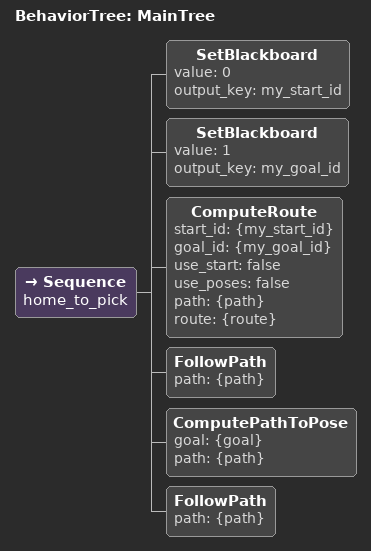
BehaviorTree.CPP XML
<?xml version="1.0"?>
<!--
  Mission: HOME → PICK
  goal_id  = 1 (PICK)
  start_id = Dynamic (robot's current node)
  Route: 0→3→4→1 (from HOME to PICK)
-->
<root main_tree_to_execute="MainTree">
  <BehaviorTree ID="MainTree">
    <Sequence name="home_to_pick">

      <!-- Set goal node ID -->
      <SetBlackboard value="0" output_key="my_start_id"/>
      <SetBlackboard value="1" output_key="my_goal_id"/>

      <!-- Compute route: auto-detect start from robot's position -->
      <ComputeRoute
        start_id="{my_start_id}"
        goal_id="{my_goal_id}"
        use_start="false"
        use_poses="false"
        path="{path}"
        route="{route}"/>

      <!-- Phase 2: Follow route to endpoint -->
      <FollowPath
        path="{path}"/>

      <!-- Phase 3: Compute path to exact PoseStamped goal -->
      <ComputePathToPose
        goal="{goal}"
        path="{path}"/>

      <!-- Phase 4: Follow last-mile path -->
      <FollowPath
        path="{path}"/>

    </Sequence>
  </BehaviorTree>
</root>
